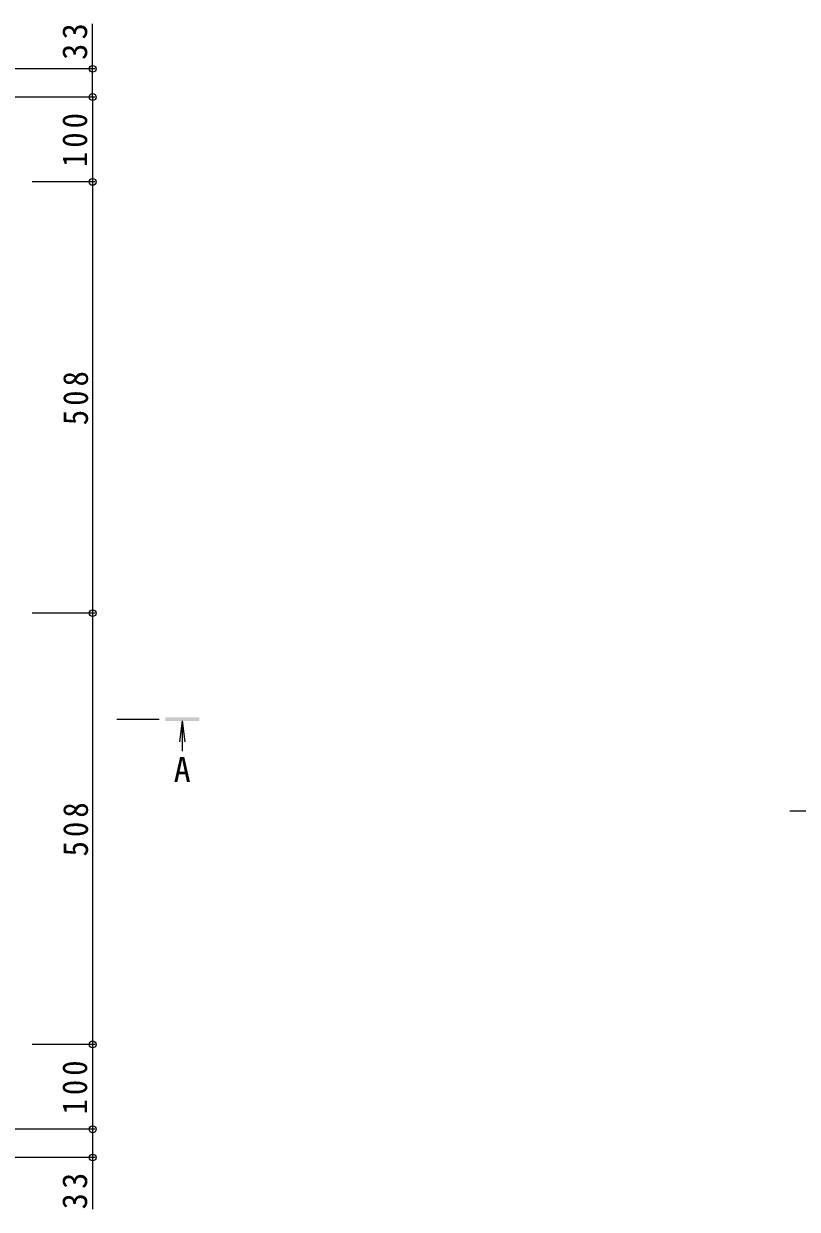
# Model space of a CAD drawing. Units: millimetres on the paper, enlarged 6 times, with parts at other scales. Extents: x -2183 to 2239, y -1648 to 1656.
# Drawn here: x -1038 to -491, y 596 to 1434 of the extents above; entities that cross this region are included whole.
import ezdxf
from ezdxf.enums import TextEntityAlignment as Align

# ---------------------------------------------------------------- set-up
doc = ezdxf.new("R2010")
doc.units = ezdxf.units.MM
doc.header["$LTSCALE"] = 6
doc.header["$PDMODE"] = 32
doc.header["$PDSIZE"] = 4.8
doc.linetypes.add('CHAIN1', pattern=[8, 5, -1, 1, -1])
doc.linetypes.add('DASHED1', pattern=[1.8, 1.2, -0.6])
for name, color, linetype, lineweight in [('0-2_仕上', 3, 'Continuous', 9), ('0-5_寸法', 7, 'DASHED1', 9), ('0-F', 7, 'Continuous', 9), ('F-5_F-5ﾚｲﾔ', 7, 'Continuous', 9)]:
    doc.layers.add(name, color=color, linetype=linetype, lineweight=lineweight)
doc.styles.add('ＭＳ ゴシック', font='')
doc.styles.get('ＭＳ ゴシック').set_extended_font_data('MS Gothic')

msp = doc.modelspace()

# ---------------------------------------------------------------- linework, layer by layer
at = {"layer": '0-2_仕上', "color": 4, "linetype": 'CHAIN1'}
msp.add_line((-972.355, 942.598), (-938.159, 942.598), dxfattribs=at)
at = {"layer": '0-2_仕上', "color": 4}
for q in [(-928.117, 926.527), (-924.201, 926.527), (-926.159, 920.036)]:
    msp.add_line((-926.159, 941.398), q, dxfattribs=at)
msp.add_solid([(-914.159, 941.398), (-914.159, 943.798), (-938.159, 941.398), (-938.159, 943.798)], dxfattribs=at)
at = {"layer": '0-F'}
for p, q in [((-989.484, 1402.247), (-989.484, 1434.143)), ((-987.684, 1402.247), (-1126.596, 1402.247)), ((-989.484, 1382.327), (-989.484, 1402.247)), ((-987.684, 1382.327), (-1078.596, 1382.327)), ((-989.484, 1382.327), (-989.484, 1322.327)), ((-987.684, 1322.327), (-1032.181, 1322.327)), ((-989.484, 1322.327), (-989.484, 1017.527)), ((-987.684, 1017.527), (-1032.181, 1017.527)), ((-989.484, 1017.527), (-989.484, 712.727)), ((-987.684, 712.727), (-1032.181, 712.727)), ((-989.484, 712.727), (-989.484, 652.727)), ((-987.684, 652.727), (-1078.596, 652.727)), ((-989.484, 652.727), (-989.484, 632.808)), ((-987.684, 632.808), (-1126.596, 632.808)), ((-989.484, 632.808), (-989.484, 596.2))]:
    msp.add_line(p, q, dxfattribs=at)
for p in [(-989.484, 1402.247), (-989.484, 1382.327), (-989.484, 1322.327), (-989.484, 1017.527), (-989.484, 712.727), (-989.484, 652.727), (-989.484, 632.808)]:
    msp.add_point(p, dxfattribs=at)
at = {"layer": 'F-5_F-5ﾚｲﾔ'}
msp.add_line((-496.595, 877.778), (342.19, 877.778), dxfattribs=at)

# ---------------------------------------------------------------- texts
at = {"layer": '0-5_寸法', "color": 2, "style": 'ＭＳ ゴシック'}
msp.add_text('A', height=17.6, dxfattribs=at).set_placement((-932.159, 892.98), align=Align.BOTTOM_LEFT)
at = {"layer": '0-F', "color": 2, "char_height": 17.6, "attachment_point": 7, "rotation": 90, "style": 'ＭＳ ゴシック'}
for s, insert in [('\\T1.27;\\W0.95;33', (-993.084, 1408.643)), ('\\T1.27;\\W0.9;100', (-993.084, 1332.827)), ('\\T1.27;\\W0.9;508', (-992.484, 1150.427)), ('\\T1.27;\\W0.9;508', (-992.484, 845.627)), ('\\T1.27;\\W0.9;100', (-993.084, 663.227)), ('\\T1.27;\\W0.95;33', (-993.084, 596.2))]:
    msp.add_mtext(s, dxfattribs=dict(at, insert=insert))

doc.saveas('drawing.dxf')
